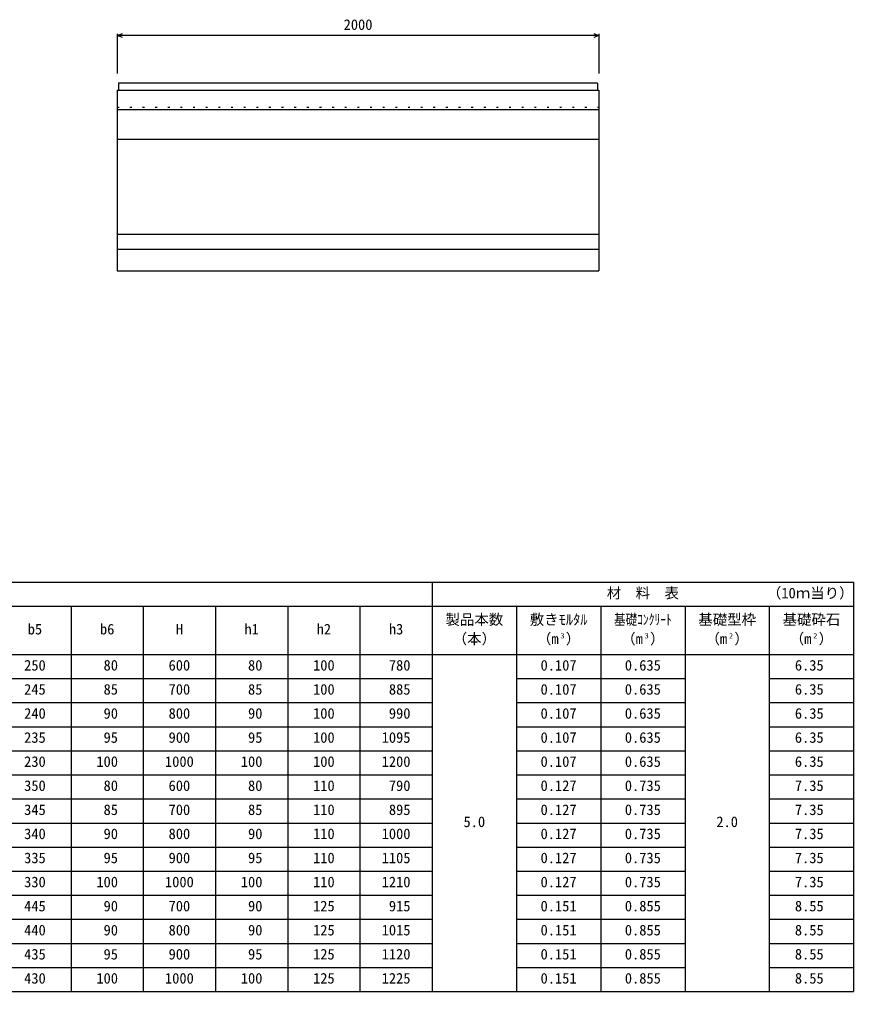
# Model space of a CAD drawing. Units: millimetres, scale not verified. Extents: x -25200 to 25200, y -8910 to 8910.
# Drawn here: x -20790 to -17325, y -4347 to -309 of the extents above; entities that cross this region are included whole.
import ezdxf
from ezdxf.enums import TextEntityAlignment as Align

# ---------------------------------------------------------------- set-up
doc = ezdxf.new("R2010")
doc.units = ezdxf.units.MM
doc.header["$LTSCALE"] = 30
doc.linetypes.add('DOTTED', pattern=[1.75, 0.25, -1.5])
for name, color, linetype, lineweight in [('0-0_DIM', 7, 'Continuous', 25), ('0-3_HYO', 3, 'Continuous', 25), ('0-4_HYO2', 4, 'Continuous', 25), ('0-5_OUTLINE', 3, 'Continuous', 25), ('0-6_OUTLINE2', 4, 'DOTTED', 25), ('0-7_TXT', 7, 'Continuous', 25)]:
    doc.layers.add(name, color=color, linetype=linetype, lineweight=lineweight)
doc.styles.add('ＭＳ ゴシック', font='')
doc.styles.get('ＭＳ ゴシック').set_extended_font_data('MS Gothic')

msp = doc.modelspace()

# ---------------------------------------------------------------- linework, layer by layer
at = {"layer": '0-0_DIM'}
for p, q in [((-20383.41, -368.64), (-20383.41, -533.61)), ((-18383.41, -376.14), (-20383.41, -376.14)), ((-18383.41, -368.64), (-18383.41, -533.61))]:
    msp.add_line(p, q, dxfattribs=at)
for points in [[(-20362.27, -383.83), (-20383.41, -376.14), (-20362.27, -368.44)], [(-18404.56, -368.44), (-18383.41, -376.14), (-18404.56, -383.83)]]:
    msp.add_lwpolyline(points, dxfattribs=at)
at = {"layer": '0-3_HYO'}
for p, q in [((-23175.44, -2646.81), (-17325.44, -2646.81)), ((-19075.44, -2646.81), (-19075.44, -4346.8)), ((-17325.44, -2646.81), (-17325.44, -4346.8)), ((-22375.44, -2746.81), (-17325.44, -2746.81)), ((-20575.44, -2746.81), (-20575.44, -4346.8)), ((-20275.44, -2746.81), (-20275.44, -4346.8)), ((-19975.44, -2746.81), (-19975.44, -4346.8)), ((-19675.44, -2746.81), (-19675.44, -4346.8)), ((-19375.44, -2746.81), (-19375.44, -4346.8)), ((-18725.44, -2746.81), (-18725.44, -4346.8)), ((-18375.44, -2746.81), (-18375.44, -4346.8)), ((-18025.44, -2746.81), (-18025.44, -4346.8)), ((-17675.44, -2746.81), (-17675.44, -4346.8)), ((-23175.44, -2946.81), (-17325.44, -2946.81)), ((-23175.44, -4346.8), (-17325.44, -4346.8))]:
    msp.add_line(p, q, dxfattribs=at)
at = {"layer": '0-4_HYO2'}
for p, q in [((-23175.44, -3046.81), (-19075.44, -3046.81)), ((-18725.44, -3046.81), (-18025.44, -3046.81)), ((-17675.44, -3046.81), (-17325.44, -3046.81)), ((-23175.44, -3146.81), (-19075.44, -3146.81)), ((-18725.44, -3146.81), (-18025.44, -3146.81)), ((-17675.44, -3146.81), (-17325.44, -3146.81)), ((-23175.44, -3246.81), (-19075.44, -3246.81)), ((-18725.44, -3246.81), (-18025.44, -3246.81)), ((-17675.44, -3246.81), (-17325.44, -3246.81)), ((-23175.44, -3346.81), (-19075.44, -3346.81)), ((-18725.44, -3346.81), (-18025.44, -3346.81)), ((-17675.44, -3346.81), (-17325.44, -3346.81)), ((-23175.44, -3446.81), (-19075.44, -3446.81)), ((-18725.44, -3446.81), (-18025.44, -3446.81)), ((-17675.44, -3446.81), (-17325.44, -3446.81)), ((-23175.44, -3546.81), (-19075.44, -3546.81)), ((-18725.44, -3546.81), (-18025.44, -3546.81)), ((-17675.44, -3546.81), (-17325.44, -3546.81)), ((-23175.44, -3646.81), (-19075.44, -3646.81)), ((-18725.44, -3646.81), (-18025.44, -3646.81)), ((-17675.44, -3646.81), (-17325.44, -3646.81)), ((-23175.44, -3746.81), (-19075.44, -3746.81)), ((-18725.44, -3746.81), (-18025.44, -3746.81)), ((-17675.44, -3746.81), (-17325.44, -3746.81)), ((-23175.44, -3846.81), (-19075.44, -3846.81)), ((-18725.44, -3846.81), (-18025.44, -3846.81)), ((-17675.44, -3846.81), (-17325.44, -3846.81)), ((-23175.44, -3946.81), (-19075.44, -3946.81)), ((-18725.44, -3946.81), (-18025.44, -3946.81)), ((-17675.44, -3946.81), (-17325.44, -3946.81)), ((-23175.44, -4046.81), (-19075.44, -4046.81)), ((-18725.44, -4046.81), (-18025.44, -4046.81)), ((-17675.44, -4046.81), (-17325.44, -4046.81)), ((-23175.44, -4146.81), (-19075.44, -4146.81)), ((-18725.44, -4146.81), (-18025.44, -4146.81)), ((-17675.44, -4146.81), (-17325.44, -4146.81)), ((-23175.44, -4246.81), (-19075.44, -4246.81)), ((-18725.44, -4246.81), (-18025.44, -4246.81)), ((-17675.44, -4246.81), (-17325.44, -4246.81))]:
    msp.add_line(p, q, dxfattribs=at)
at = {"layer": '0-5_OUTLINE'}
for p, q in [((-20383.41, -603.61), (-18383.41, -603.61)), ((-20383.41, -603.61), (-20383.41, -1353.61)), ((-18388.41, -573.61), (-18388.41, -603.61)), ((-18383.41, -603.61), (-18383.41, -1353.61)), ((-20383.41, -683.79), (-18383.41, -683.79)), ((-20383.41, -806.52), (-18383.41, -806.52)), ((-20383.41, -1201.11), (-18383.41, -1201.11)), ((-20383.41, -1263.61), (-18383.41, -1263.61)), ((-20383.41, -1353.61), (-18383.41, -1353.61))]:
    msp.add_line(p, q, dxfattribs=at)
msp.add_lwpolyline([(-18388.41, -573.61), (-20378.41, -573.61), (-20378.41, -603.61)], dxfattribs=at)
at = {"layer": '0-6_OUTLINE2'}
msp.add_line((-20383.41, -673.61), (-18383.41, -673.61), dxfattribs=at)

# ---------------------------------------------------------------- texts
at = {"layer": '0-0_DIM', "style": 'ＭＳ ゴシック'}
msp.add_text('2000', height=43.99, dxfattribs=at).set_placement((-19443.41, -366.14), align=Align.BOTTOM_LEFT)
at = {"layer": '0-7_TXT', "style": 'ＭＳ ゴシック'}
for s, height, p in [('材  料  表', 43.99, (-18350.44, -2726.81)), ('（', 43.99, (-17685.44, -2726.81)), ('当', 43.99, (-17505.44, -2726.81)), ('）', 43.99, (-17385.44, -2726.81)), ('1', 43.99, (-17625.44, -2726.81)), ('0', 43.99, (-17595.44, -2726.81)), ('ｍ', 43.99, (-17565.44, -2726.81)), ('り', 43.99, (-17445.44, -2726.81)), ('製品本数', 43.99, (-19020.44, -2836.81)), ('敷きﾓﾙﾀﾙ', 43.99, (-18670.44, -2836.81)), ('基礎型枠', 43.99, (-17970.44, -2836.81)), ('基礎砕石', 43.99, (-17620.44, -2836.81)), ('b5', 43.99, (-20755.44, -2876.81)), ('b6', 43.99, (-20455.44, -2876.81)), ('H', 43.99, (-20140.44, -2876.81)), ('h1', 43.99, (-19855.44, -2876.81)), ('h2', 43.99, (-19555.44, -2876.81)), ('h3', 43.99, (-19255.44, -2876.81)), ('（本）', 43.99, (-18990.44, -2916.81)), ('（m ）', 43.99, (-18640.44, -2916.81)), ('3', 21.99, (-18542.96, -2886.81)), ('（m ）', 43.99, (-18290.44, -2916.81)), ('3', 21.99, (-18192.96, -2886.81)), ('（m ）', 43.99, (-17940.44, -2916.81)), ('2', 21.99, (-17842.96, -2886.81)), ('（m ）', 43.99, (-17590.44, -2916.81)), ('2', 21.99, (-17492.96, -2886.81)), ('250', 43.99, (-20770.44, -3026.81)), (' 80', 43.99, (-20470.44, -3026.81)), ('600', 43.99, (-20170.44, -3026.81)), (' 80', 43.99, (-19870.44, -3026.81)), ('100', 43.99, (-19570.44, -3026.81)), (' 780', 43.99, (-19285.44, -3026.81)), ('0.107', 43.99, (-18625.44, -3026.81)), ('0.635', 43.99, (-18275.44, -3026.81)), ('6.35', 43.99, (-17569.19, -3026.81)), ('245', 43.99, (-20770.44, -3126.81)), (' 85', 43.99, (-20470.44, -3126.81)), ('700', 43.99, (-20170.44, -3126.81)), (' 85', 43.99, (-19870.44, -3126.81)), ('100', 43.99, (-19570.44, -3126.81)), (' 885', 43.99, (-19285.44, -3126.81)), ('0.107', 43.99, (-18625.44, -3126.81)), ('0.635', 43.99, (-18275.44, -3126.81)), ('6.35', 43.99, (-17569.19, -3126.81)), ('240', 43.99, (-20770.44, -3226.81)), (' 90', 43.99, (-20470.44, -3226.81)), ('800', 43.99, (-20170.44, -3226.81)), (' 90', 43.99, (-19870.44, -3226.81)), ('100', 43.99, (-19570.44, -3226.81)), (' 990', 43.99, (-19285.44, -3226.81)), ('0.107', 43.99, (-18625.44, -3226.81)), ('0.635', 43.99, (-18275.44, -3226.81)), ('6.35', 43.99, (-17569.19, -3226.81)), ('235', 43.99, (-20770.44, -3326.81)), (' 95', 43.99, (-20470.44, -3326.81)), ('900', 43.99, (-20170.44, -3326.81)), (' 95', 43.99, (-19870.44, -3326.81)), ('100', 43.99, (-19570.44, -3326.81)), ('1095', 43.99, (-19285.44, -3326.81)), ('0.107', 43.99, (-18625.44, -3326.81)), ('0.635', 43.99, (-18275.44, -3326.81)), ('6.35', 43.99, (-17569.19, -3326.81)), ('230', 43.99, (-20770.44, -3426.81)), ('100', 43.99, (-20470.44, -3426.81)), ('1000', 43.99, (-20185.44, -3426.81)), ('100', 43.99, (-19870.44, -3426.81)), ('100', 43.99, (-19570.44, -3426.81)), ('1200', 43.99, (-19285.44, -3426.81)), ('0.107', 43.99, (-18625.44, -3426.81)), ('0.635', 43.99, (-18275.44, -3426.81)), ('6.35', 43.99, (-17569.19, -3426.81)), ('350', 43.99, (-20770.44, -3526.81)), (' 80', 43.99, (-20470.44, -3526.81)), ('600', 43.99, (-20170.44, -3526.81)), (' 80', 43.99, (-19870.44, -3526.81)), ('110', 43.99, (-19570.44, -3526.81)), (' 790', 43.99, (-19285.44, -3526.81)), ('0.127', 43.99, (-18625.44, -3526.81)), ('0.735', 43.99, (-18275.44, -3526.81)), ('7.35', 43.99, (-17569.19, -3526.81)), ('345', 43.99, (-20770.44, -3626.81)), (' 85', 43.99, (-20470.44, -3626.81)), ('700', 43.99, (-20170.44, -3626.81)), (' 85', 43.99, (-19870.44, -3626.81)), ('110', 43.99, (-19570.44, -3626.81)), (' 895', 43.99, (-19285.44, -3626.81)), ('0.127', 43.99, (-18625.44, -3626.81)), ('0.735', 43.99, (-18275.44, -3626.81)), ('7.35', 43.99, (-17569.19, -3626.81)), ('5.0', 43.99, (-18945.44, -3676.81)), ('2.0', 43.99, (-17895.44, -3676.81)), ('340', 43.99, (-20770.44, -3726.81)), (' 90', 43.99, (-20470.44, -3726.81)), ('800', 43.99, (-20170.44, -3726.81)), (' 90', 43.99, (-19870.44, -3726.81)), ('110', 43.99, (-19570.44, -3726.81)), ('1000', 43.99, (-19285.44, -3726.81)), ('0.127', 43.99, (-18625.44, -3726.81)), ('0.735', 43.99, (-18275.44, -3726.81)), ('7.35', 43.99, (-17569.19, -3726.81)), ('335', 43.99, (-20770.44, -3826.81)), (' 95', 43.99, (-20470.44, -3826.81)), ('900', 43.99, (-20170.44, -3826.81)), (' 95', 43.99, (-19870.44, -3826.81)), ('110', 43.99, (-19570.44, -3826.81)), ('1105', 43.99, (-19285.44, -3826.81)), ('0.127', 43.99, (-18625.44, -3826.81)), ('0.735', 43.99, (-18275.44, -3826.81)), ('7.35', 43.99, (-17569.19, -3826.81)), ('330', 43.99, (-20770.44, -3926.81)), ('100', 43.99, (-20470.44, -3926.81)), ('1000', 43.99, (-20185.44, -3926.81)), ('100', 43.99, (-19870.44, -3926.81)), ('110', 43.99, (-19570.44, -3926.81)), ('1210', 43.99, (-19285.44, -3926.81)), ('0.127', 43.99, (-18625.44, -3926.81)), ('0.735', 43.99, (-18275.44, -3926.81)), ('7.35', 43.99, (-17569.19, -3926.81)), ('445', 43.99, (-20770.44, -4026.81)), (' 90', 43.99, (-20470.44, -4026.81)), ('700', 43.99, (-20170.44, -4026.81)), (' 90', 43.99, (-19870.44, -4026.81)), ('125', 43.99, (-19570.44, -4026.81)), (' 915', 43.99, (-19285.44, -4026.81)), ('0.151', 43.99, (-18625.44, -4026.81)), ('0.855', 43.99, (-18275.44, -4026.81)), ('8.55', 43.99, (-17569.19, -4026.81)), ('440', 43.99, (-20770.44, -4126.81)), (' 90', 43.99, (-20470.44, -4126.81)), ('800', 43.99, (-20170.44, -4126.81)), (' 90', 43.99, (-19870.44, -4126.81)), ('125', 43.99, (-19570.44, -4126.81)), ('1015', 43.99, (-19285.44, -4126.81)), ('0.151', 43.99, (-18625.44, -4126.81)), ('0.855', 43.99, (-18275.44, -4126.81)), ('8.55', 43.99, (-17569.19, -4126.81)), ('435', 43.99, (-20770.44, -4226.81)), (' 95', 43.99, (-20470.44, -4226.81)), ('900', 43.99, (-20170.44, -4226.81)), (' 95', 43.99, (-19870.44, -4226.81)), ('125', 43.99, (-19570.44, -4226.81)), ('1120', 43.99, (-19285.44, -4226.81)), ('0.151', 43.99, (-18625.44, -4226.81)), ('0.855', 43.99, (-18275.44, -4226.81)), ('8.55', 43.99, (-17569.19, -4226.81)), ('430', 43.99, (-20770.44, -4326.81)), ('100', 43.99, (-20470.44, -4326.81)), ('1000', 43.99, (-20185.44, -4326.81)), ('100', 43.99, (-19870.44, -4326.81)), ('125', 43.99, (-19570.44, -4326.81)), ('1225', 43.99, (-19285.44, -4326.81)), ('0.151', 43.99, (-18625.44, -4326.81)), ('0.855', 43.99, (-18275.44, -4326.81)), ('8.55', 43.99, (-17569.19, -4326.81))]:
    msp.add_text(s, height=height, dxfattribs=at).set_placement(p, align=Align.BOTTOM_LEFT)
at = {"layer": '0-7_TXT', "style": 'ＭＳ ゴシック', "width": 0.8}
msp.add_text('基礎ｺﾝｸﾘｰﾄ', height=43.99, dxfattribs=at).set_placement((-18320.44, -2836.81), align=Align.BOTTOM_LEFT)

doc.saveas('drawing.dxf')
